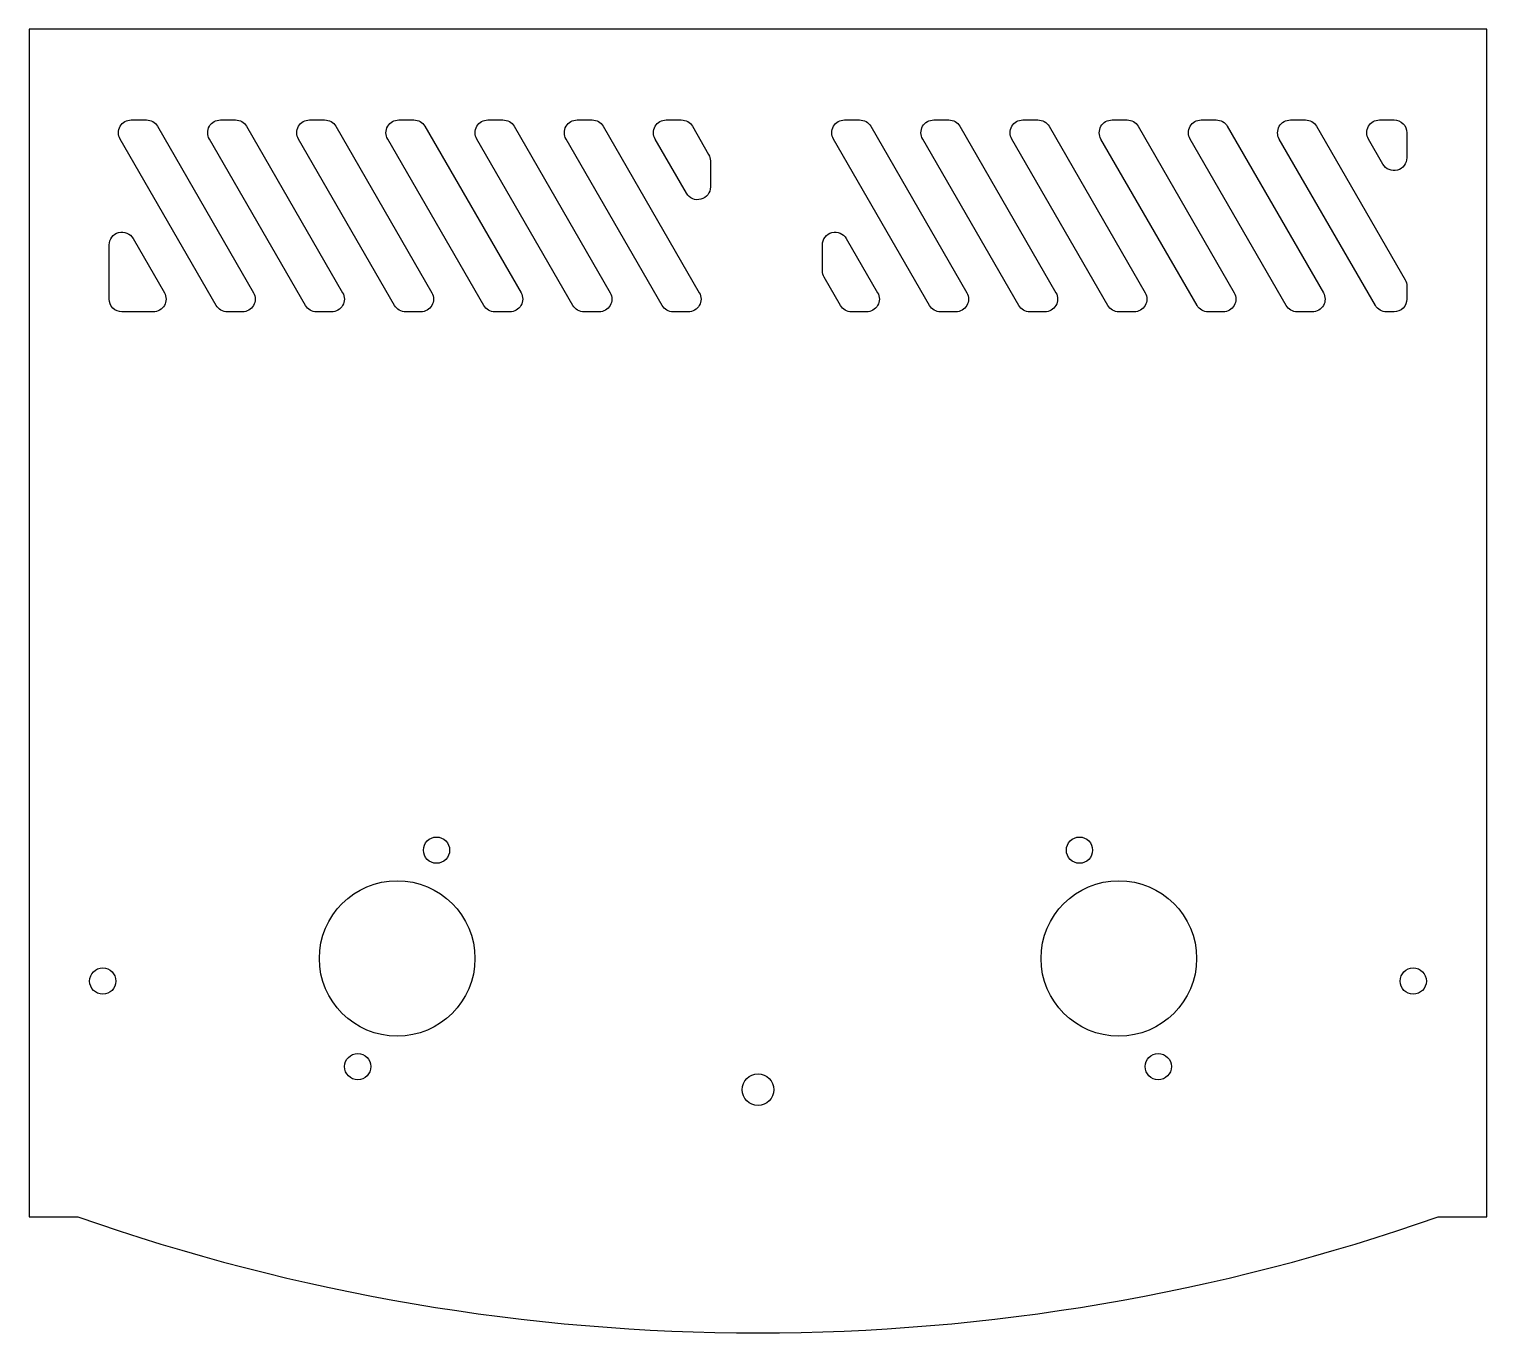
# Model space of a CAD drawing. Header units: millimetres. Extents: x -114 to 114, y -145 to 59.
import ezdxf

# ---------------------------------------------------------------- set-up
doc = ezdxf.new("R2010")
doc.units = ezdxf.units.MM
doc.layers.get('0').update_dxf_attribs({"linetype": 'CONTINUOUS'})

msp = doc.modelspace()

# ---------------------------------------------------------------- linework, layer by layer
for p, q in [((-113.88, 52.79), (-113.88, -36.15)), ((113.88, -36.15), (113.88, 52.79))]:
    msp.add_line(p, q)
for points in [[(113.88, -126.87), (113.88, -53.18), (113.88, 58.76), (-113.88, 58.76), (-113.88, -53.18), (-113.88, -126.87), (-106.28, -126.87, 0.170601), (106.28, -126.87)], [(-84.64, 15.57), (-99.65, 41.57, -0.57735), (-97.92, 44.57), (-95.57, 44.57, -0.267949), (-93.84, 43.57), (-78.83, 17.57, -0.57735), (-80.56, 14.57), (-82.91, 14.57, -0.267949)], [(-70.71, 15.57), (-85.72, 41.57, -0.57735), (-83.99, 44.57), (-81.64, 44.57, -0.267949), (-79.91, 43.57), (-64.9, 17.57, -0.57735), (-66.63, 14.57), (-68.98, 14.57, -0.267949)], [(-56.78, 15.57), (-71.79, 41.57, -0.57735), (-70.06, 44.57), (-67.71, 44.57, -0.267949), (-65.98, 43.57), (-50.97, 17.57, -0.57735), (-52.7, 14.57), (-55.04, 14.57, -0.267949)], [(-42.85, 15.57), (-57.86, 41.57, -0.57735), (-56.12, 44.57), (-53.78, 44.57, -0.267949), (-52.05, 43.57), (-37.03, 17.57, -0.57735), (-38.77, 14.57), (-41.11, 14.57, -0.267949)], [(-28.91, 15.57), (-43.93, 41.57, -0.57735), (-42.19, 44.57), (-39.85, 44.57, -0.267949), (-38.11, 43.57), (-23.1, 17.57, -0.57735), (-24.84, 14.57), (-27.18, 14.57, -0.267949)], [(-14.98, 15.57), (-29.99, 41.57, -0.57735), (-28.26, 44.57), (-25.92, 44.57, -0.267949), (-24.18, 43.57), (-9.17, 17.57, -0.57735), (-10.9, 14.57), (-13.25, 14.57, -0.267949)], [(-14.33, 44.57), (-11.98, 44.57, -0.267949), (-10.25, 43.57), (-7.71, 39.16, -0.131652), (-7.44, 38.16), (-7.44, 34.1, -0.767327), (-11.17, 33.1), (-16.06, 41.57, -0.57735)], [(26.81, 15.57), (11.8, 41.57, -0.57735), (13.53, 44.57), (15.88, 44.57, -0.267949), (17.61, 43.57), (32.62, 17.57, -0.57735), (30.89, 14.57), (28.54, 14.57, -0.267949)], [(40.74, 15.57), (25.73, 41.57, -0.57735), (27.46, 44.57), (29.81, 44.57, -0.267949), (31.54, 43.57), (46.55, 17.57, -0.57735), (44.82, 14.57), (42.47, 14.57, -0.267949)], [(54.67, 15.57), (39.66, 41.57, -0.57735), (41.39, 44.57), (43.74, 44.57, -0.267949), (45.47, 43.57), (60.48, 17.57, -0.57735), (58.75, 14.57), (56.4, 14.57, -0.267949)], [(68.6, 15.57), (53.59, 41.57, -0.57735), (55.32, 44.57), (57.67, 44.57, -0.267949), (59.4, 43.57), (74.41, 17.57, -0.57735), (72.68, 14.57), (70.33, 14.57, -0.267949)], [(82.53, 15.57), (67.52, 41.57, -0.57735), (69.25, 44.57), (71.6, 44.57, -0.267949), (73.33, 43.57), (88.34, 17.57, -0.57735), (86.61, 14.57), (84.27, 14.57, -0.267949)], [(96.46, 15.57), (81.45, 41.57, -0.57735), (83.19, 44.57), (85.53, 44.57, -0.267949), (87.26, 43.57), (101.11, 19.58, -0.131652), (101.38, 18.58), (101.38, 16.57, -0.414214), (99.38, 14.57), (98.2, 14.57, -0.267949)], [(97.65, 37.65), (95.38, 41.57, -0.57735), (97.12, 44.57), (99.38, 44.57, -0.414214), (101.38, 42.57), (101.38, 38.65, -0.767327)], [(-101.38, 16.57), (-101.38, 25.04, -0.767327), (-97.65, 26.04), (-92.76, 17.57, -0.57735), (-94.49, 14.57), (-99.38, 14.57, -0.414214)], [(12.88, 15.57), (10.33, 19.98, -0.131652), (10.07, 20.98), (10.07, 25.04, -0.767327), (13.8, 26.04), (18.69, 17.57, -0.57735), (16.96, 14.57), (14.61, 14.57, -0.267949)]]:
    msp.add_lwpolyline(points, format="xyb", close=True)
for centre, radius in [((-50.23, -69.56), 2.05), ((50.23, -69.56), 2.05), ((-56.38, -86.48), 12.15), ((56.38, -86.48), 12.15), ((-102.38, -90.02), 2.05), ((102.38, -90.02), 2.05), ((-62.54, -103.39), 2.05), ((62.54, -103.39), 2.05), ((0, -107), 2.47)]:
    msp.add_circle(centre, radius)

doc.saveas('drawing.dxf')
